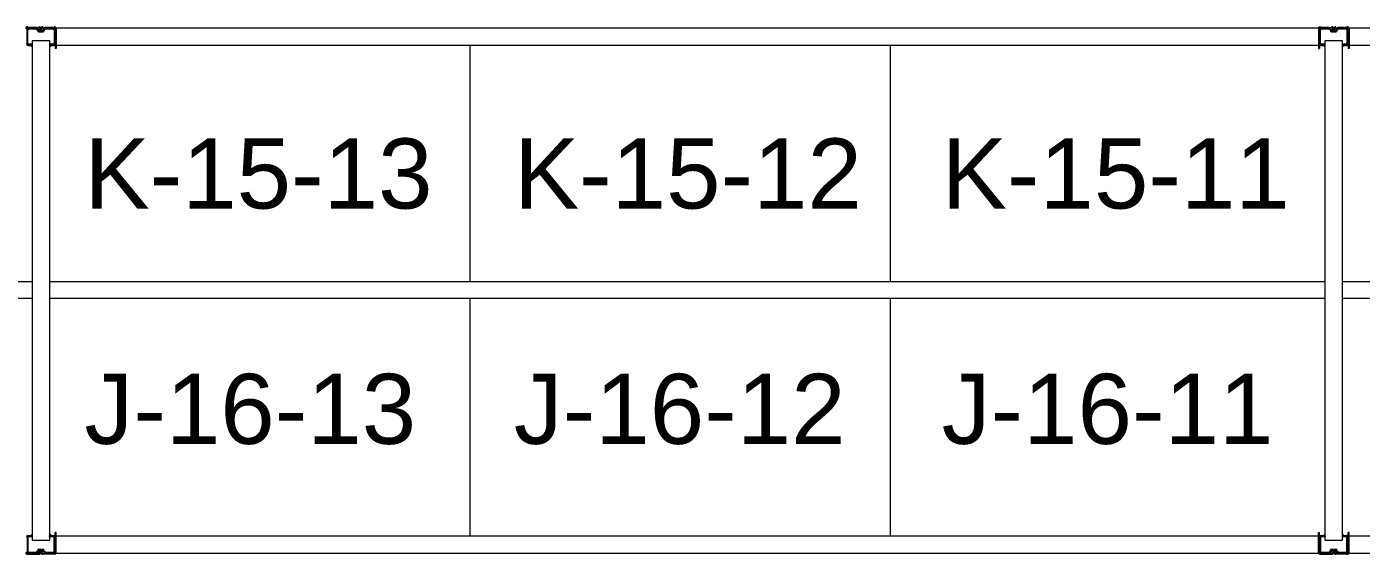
# Model space of a CAD drawing. Header units: inches. Extents: x 2743 to 10591, y -1604 to 5792.
# Drawn here: x 3565.3 to 3717.7, y 4457.9 to 4518.1 of the extents above; entities that cross this region are included whole.
import ezdxf

# ---------------------------------------------------------------- set-up
doc = ezdxf.new("R2010")
doc.units = ezdxf.units.IN
doc.header["$LTSCALE"] = 0.1875
doc.header["$MEASUREMENT"] = 0
for name, color, linetype, lineweight in [('22 Dimension', 7, 'Continuous', 5), ('32 Echelle', 160, 'Continuous', 15), ('33 Poutre', 30, 'Continuous', 15)]:
    doc.layers.add(name, color=color, linetype=linetype, lineweight=lineweight)
doc.styles.add('arial', font='')
doc.styles.get('arial').set_extended_font_data('Arial')

msp = doc.modelspace()

# ---------------------------------------------------------------- hatches: boundary and pattern name
at = {"layer": '32 Echelle'}
for points in [[(3565.95882, 4515.81503), (3565.95882, 4516.00253), (3565.77132, 4516.00253)], [(3565.95882, 4515.81503), (3565.95882, 4516.00253), (3565.77132, 4516.00253)], [(3567.95882, 4515.81503), (3567.95882, 4516.00253), (3568.14632, 4516.00253)], [(3567.95882, 4515.81503), (3567.95882, 4516.00253), (3568.14632, 4516.00253)], [(3713.58382, 4515.81503), (3713.58382, 4516.00253), (3713.39632, 4516.00253)], [(3713.58382, 4515.81503), (3713.58382, 4516.00253), (3713.39632, 4516.00253)], [(3715.58382, 4515.81503), (3715.58382, 4516.00253), (3715.77132, 4516.00253)], [(3715.58382, 4515.81503), (3715.58382, 4516.00253), (3715.77132, 4516.00253)], [(3565.95882, 4460.19003), (3565.95882, 4460.00253), (3565.77132, 4460.00253)], [(3565.95882, 4460.19003), (3565.95882, 4460.00253), (3565.77132, 4460.00253)], [(3567.95882, 4460.19003), (3567.95882, 4460.00253), (3568.14632, 4460.00253)], [(3567.95882, 4460.19003), (3567.95882, 4460.00253), (3568.14632, 4460.00253)], [(3713.58382, 4460.19003), (3713.58382, 4460.00253), (3713.39632, 4460.00253)], [(3713.58382, 4460.19003), (3713.58382, 4460.00253), (3713.39632, 4460.00253)], [(3715.58382, 4460.19003), (3715.58382, 4460.00253), (3715.77132, 4460.00253)], [(3715.58382, 4460.19003), (3715.58382, 4460.00253), (3715.77132, 4460.00253)]]:
    msp.add_hatch(color=256, dxfattribs=at).paths.add_polyline_path(points)

# ---------------------------------------------------------------- linework, layer by layer
at = {"layer": '22 Dimension'}
for p, q in [((3615.95882, 4489.00253), (3615.95882, 4516.00253)), ((3663.95882, 4489.00253), (3663.95882, 4516.00253)), ((3565.95882, 4489.00253), (3420.33382, 4489.00253)), ((3713.58382, 4489.00253), (3567.95882, 4489.00253)), ((3861.20882, 4489.00253), (3715.58382, 4489.00253)), ((3565.95882, 4487.08616), (3420.33382, 4487.08616)), ((3713.58382, 4487.08616), (3567.95882, 4487.08616)), ((3615.95882, 4460.00253), (3615.95882, 4487.08616)), ((3663.95882, 4460.00253), (3663.95882, 4487.08616)), ((3861.20882, 4487.08616), (3715.58382, 4487.08616))]:
    msp.add_line(p, q, dxfattribs=at)
at = {"layer": '32 Echelle', "linetype": 'Continuous', "lineweight": 25}
for p, q in [((3565.42386, 4516.18628), (3565.42386, 4517.81878)), ((3565.42386, 4516.18628), (3565.42386, 4517.81878)), ((3566.44645, 4518.00253), (3565.51761, 4518.00253)), ((3566.44645, 4518.00253), (3565.51761, 4518.00253)), ((3565.51761, 4517.91253), (3566.44645, 4517.91253)), ((3565.51761, 4517.91253), (3566.44645, 4517.91253)), ((3566.5361, 4517.84619), (3566.58001, 4517.70256)), ((3566.5361, 4517.84619), (3566.58001, 4517.70256)), ((3566.66608, 4517.72887), (3566.62217, 4517.8725)), ((3566.66608, 4517.72887), (3566.62217, 4517.8725)), ((3567.1619, 4517.66253), (3566.75573, 4517.66253)), ((3567.1619, 4517.66253), (3566.75573, 4517.66253)), ((3566.75573, 4517.57253), (3567.1619, 4517.57253)), ((3566.75573, 4517.57253), (3567.1619, 4517.57253)), ((3567.29547, 4517.8725), (3567.25155, 4517.72887)), ((3567.29547, 4517.8725), (3567.25155, 4517.72887)), ((3567.33762, 4517.70256), (3567.38153, 4517.84619)), ((3567.33762, 4517.70256), (3567.38153, 4517.84619)), ((3568.40002, 4518.00253), (3567.47119, 4518.00253)), ((3568.40002, 4518.00253), (3567.47119, 4518.00253)), ((3567.47119, 4517.91253), (3568.40002, 4517.91253)), ((3567.47119, 4517.91253), (3568.40002, 4517.91253)), ((3568.49377, 4517.81878), (3568.49377, 4516.18628)), ((3568.49377, 4517.81878), (3568.49377, 4516.18628)), ((3568.58377, 4516.18628), (3568.58377, 4517.81878)), ((3568.58377, 4516.18628), (3568.58377, 4517.81878)), ((3712.95886, 4517.81878), (3712.95886, 4516.18628)), ((3712.95886, 4517.81878), (3712.95886, 4516.18628)), ((3713.04886, 4516.18628), (3713.04886, 4517.81878)), ((3713.04886, 4516.18628), (3713.04886, 4517.81878)), ((3714.07145, 4518.00253), (3713.14261, 4518.00253)), ((3714.07145, 4518.00253), (3713.14261, 4518.00253)), ((3713.14261, 4517.91253), (3714.07145, 4517.91253)), ((3713.14261, 4517.91253), (3714.07145, 4517.91253)), ((3714.1611, 4517.84619), (3714.20501, 4517.70256)), ((3714.1611, 4517.84619), (3714.20501, 4517.70256)), ((3714.29108, 4517.72887), (3714.24717, 4517.8725)), ((3714.29108, 4517.72887), (3714.24717, 4517.8725)), ((3714.7869, 4517.66253), (3714.38073, 4517.66253)), ((3714.7869, 4517.66253), (3714.38073, 4517.66253)), ((3714.38073, 4517.57253), (3714.7869, 4517.57253)), ((3714.38073, 4517.57253), (3714.7869, 4517.57253)), ((3714.92047, 4517.8725), (3714.87655, 4517.72887)), ((3714.92047, 4517.8725), (3714.87655, 4517.72887)), ((3714.96262, 4517.70256), (3715.00653, 4517.84619)), ((3714.96262, 4517.70256), (3715.00653, 4517.84619)), ((3716.02502, 4518.00253), (3715.09619, 4518.00253)), ((3716.02502, 4518.00253), (3715.09619, 4518.00253)), ((3715.09619, 4517.91253), (3716.02502, 4517.91253)), ((3715.09619, 4517.91253), (3716.02502, 4517.91253)), ((3716.11877, 4517.81878), (3716.11877, 4516.18628)), ((3716.11877, 4517.81878), (3716.11877, 4516.18628)), ((3716.20877, 4516.18628), (3716.20877, 4517.81878)), ((3716.20877, 4516.18628), (3716.20877, 4517.81878)), ((3565.93386, 4516.09253), (3565.51761, 4516.09253)), ((3565.93386, 4516.09253), (3565.51761, 4516.09253)), ((3565.51761, 4516.00253), (3565.93386, 4516.00253)), ((3565.51761, 4516.00253), (3565.93386, 4516.00253)), ((3565.93386, 4516.00253), (3565.93386, 4516.09253)), ((3565.93386, 4516.00253), (3565.93386, 4516.09253)), ((3568.40002, 4516.09253), (3567.98377, 4516.09253)), ((3567.98377, 4516.09253), (3567.98377, 4516.00253)), ((3568.40002, 4516.09253), (3567.98377, 4516.09253)), ((3567.98377, 4516.09253), (3567.98377, 4516.00253)), ((3567.98377, 4516.00253), (3568.40002, 4516.00253)), ((3567.98377, 4516.00253), (3568.40002, 4516.00253)), ((3713.55886, 4516.09253), (3713.14261, 4516.09253)), ((3713.55886, 4516.09253), (3713.14261, 4516.09253)), ((3713.14261, 4516.00253), (3713.55886, 4516.00253)), ((3713.14261, 4516.00253), (3713.55886, 4516.00253)), ((3713.55886, 4516.00253), (3713.55886, 4516.09253)), ((3713.55886, 4516.00253), (3713.55886, 4516.09253)), ((3716.02502, 4516.09253), (3715.60877, 4516.09253)), ((3715.60877, 4516.09253), (3715.60877, 4516.00253)), ((3716.02502, 4516.09253), (3715.60877, 4516.09253)), ((3715.60877, 4516.09253), (3715.60877, 4516.00253)), ((3715.60877, 4516.00253), (3716.02502, 4516.00253)), ((3715.60877, 4516.00253), (3716.02502, 4516.00253)), ((3565.42386, 4459.81878), (3565.42386, 4458.18628)), ((3565.42386, 4459.81878), (3565.42386, 4458.18628)), ((3565.51761, 4460.00253), (3565.93386, 4460.00253)), ((3565.51761, 4460.00253), (3565.93386, 4460.00253)), ((3565.93386, 4459.91253), (3565.51761, 4459.91253)), ((3565.93386, 4459.91253), (3565.51761, 4459.91253)), ((3565.93386, 4460.00253), (3565.93386, 4459.91253)), ((3565.93386, 4460.00253), (3565.93386, 4459.91253)), ((3567.98377, 4460.00253), (3568.40002, 4460.00253)), ((3567.98377, 4459.91253), (3567.98377, 4460.00253)), ((3567.98377, 4460.00253), (3568.40002, 4460.00253)), ((3567.98377, 4459.91253), (3567.98377, 4460.00253)), ((3568.40002, 4459.91253), (3567.98377, 4459.91253)), ((3568.40002, 4459.91253), (3567.98377, 4459.91253)), ((3568.49377, 4458.18628), (3568.49377, 4459.81878)), ((3568.49377, 4458.18628), (3568.49377, 4459.81878)), ((3568.58377, 4459.81878), (3568.58377, 4458.18628)), ((3568.58377, 4459.81878), (3568.58377, 4458.18628)), ((3712.95886, 4458.18628), (3712.95886, 4459.81878)), ((3712.95886, 4458.18628), (3712.95886, 4459.81878)), ((3713.04886, 4459.81878), (3713.04886, 4458.18628)), ((3713.04886, 4459.81878), (3713.04886, 4458.18628)), ((3713.14261, 4460.00253), (3713.55886, 4460.00253)), ((3713.14261, 4460.00253), (3713.55886, 4460.00253)), ((3713.55886, 4459.91253), (3713.14261, 4459.91253)), ((3713.55886, 4459.91253), (3713.14261, 4459.91253)), ((3713.55886, 4460.00253), (3713.55886, 4459.91253)), ((3713.55886, 4460.00253), (3713.55886, 4459.91253)), ((3715.60877, 4460.00253), (3716.02502, 4460.00253)), ((3715.60877, 4459.91253), (3715.60877, 4460.00253)), ((3715.60877, 4460.00253), (3716.02502, 4460.00253)), ((3715.60877, 4459.91253), (3715.60877, 4460.00253)), ((3716.02502, 4459.91253), (3715.60877, 4459.91253)), ((3716.02502, 4459.91253), (3715.60877, 4459.91253)), ((3716.11877, 4458.18628), (3716.11877, 4459.81878)), ((3716.11877, 4458.18628), (3716.11877, 4459.81878)), ((3716.20877, 4459.81878), (3716.20877, 4458.18628)), ((3716.20877, 4459.81878), (3716.20877, 4458.18628)), ((3565.51761, 4458.09253), (3566.44645, 4458.09253)), ((3565.51761, 4458.09253), (3566.44645, 4458.09253)), ((3566.44645, 4458.00253), (3565.51761, 4458.00253)), ((3566.44645, 4458.00253), (3565.51761, 4458.00253)), ((3566.5361, 4458.15887), (3566.58001, 4458.3025)), ((3566.5361, 4458.15887), (3566.58001, 4458.3025)), ((3566.66608, 4458.27619), (3566.62217, 4458.13256)), ((3566.66608, 4458.27619), (3566.62217, 4458.13256)), ((3566.75573, 4458.43253), (3567.1619, 4458.43253)), ((3566.75573, 4458.43253), (3567.1619, 4458.43253)), ((3567.1619, 4458.34253), (3566.75573, 4458.34253)), ((3567.1619, 4458.34253), (3566.75573, 4458.34253)), ((3567.29547, 4458.13256), (3567.25155, 4458.27619)), ((3567.29547, 4458.13256), (3567.25155, 4458.27619)), ((3567.33762, 4458.3025), (3567.38153, 4458.15887)), ((3567.33762, 4458.3025), (3567.38153, 4458.15887)), ((3567.47119, 4458.09253), (3568.40002, 4458.09253)), ((3567.47119, 4458.09253), (3568.40002, 4458.09253)), ((3568.40002, 4458.00253), (3567.47119, 4458.00253)), ((3568.40002, 4458.00253), (3567.47119, 4458.00253)), ((3713.14261, 4458.09253), (3714.07145, 4458.09253)), ((3713.14261, 4458.09253), (3714.07145, 4458.09253)), ((3714.07145, 4458.00253), (3713.14261, 4458.00253)), ((3714.07145, 4458.00253), (3713.14261, 4458.00253)), ((3714.1611, 4458.15887), (3714.20501, 4458.3025)), ((3714.1611, 4458.15887), (3714.20501, 4458.3025)), ((3714.29108, 4458.27619), (3714.24717, 4458.13256)), ((3714.29108, 4458.27619), (3714.24717, 4458.13256)), ((3714.38073, 4458.43253), (3714.7869, 4458.43253)), ((3714.38073, 4458.43253), (3714.7869, 4458.43253)), ((3714.7869, 4458.34253), (3714.38073, 4458.34253)), ((3714.7869, 4458.34253), (3714.38073, 4458.34253)), ((3714.92047, 4458.13256), (3714.87655, 4458.27619)), ((3714.92047, 4458.13256), (3714.87655, 4458.27619)), ((3714.96262, 4458.3025), (3715.00653, 4458.15887)), ((3714.96262, 4458.3025), (3715.00653, 4458.15887)), ((3715.09619, 4458.09253), (3716.02502, 4458.09253)), ((3715.09619, 4458.09253), (3716.02502, 4458.09253)), ((3716.02502, 4458.00253), (3715.09619, 4458.00253)), ((3716.02502, 4458.00253), (3715.09619, 4458.00253))]:
    msp.add_line(p, q, dxfattribs=at)
at = {"layer": '32 Echelle'}
for p, q in [((3565.95882, 4516.00253), (3565.77132, 4516.00253)), ((3565.95882, 4515.81503), (3565.77132, 4516.00253)), ((3565.95882, 4516.00253), (3565.77132, 4516.00253)), ((3565.95882, 4515.81503), (3565.77132, 4516.00253)), ((3567.95882, 4516.50253), (3565.95882, 4516.50253)), ((3565.95882, 4516.50253), (3565.95882, 4459.50253)), ((3567.95882, 4516.50253), (3565.95882, 4516.50253)), ((3565.95882, 4516.50253), (3565.95882, 4459.50253)), ((3565.95882, 4515.81503), (3565.95882, 4516.00253)), ((3565.95882, 4515.81503), (3565.95882, 4516.00253)), ((3567.95882, 4459.50253), (3567.95882, 4516.50253)), ((3567.95882, 4459.50253), (3567.95882, 4516.50253)), ((3567.95882, 4516.00253), (3568.14632, 4516.00253)), ((3567.95882, 4515.81503), (3567.95882, 4516.00253)), ((3567.95882, 4515.81503), (3568.14632, 4516.00253)), ((3567.95882, 4516.00253), (3568.14632, 4516.00253)), ((3567.95882, 4515.81503), (3567.95882, 4516.00253)), ((3567.95882, 4515.81503), (3568.14632, 4516.00253)), ((3713.58382, 4516.00253), (3713.39632, 4516.00253)), ((3713.58382, 4515.81503), (3713.39632, 4516.00253)), ((3713.58382, 4516.00253), (3713.39632, 4516.00253)), ((3713.58382, 4515.81503), (3713.39632, 4516.00253)), ((3715.58382, 4516.50253), (3713.58382, 4516.50253)), ((3713.58382, 4516.50253), (3713.58382, 4459.50253)), ((3715.58382, 4516.50253), (3713.58382, 4516.50253)), ((3713.58382, 4516.50253), (3713.58382, 4459.50253)), ((3713.58382, 4515.81503), (3713.58382, 4516.00253)), ((3713.58382, 4515.81503), (3713.58382, 4516.00253)), ((3715.58382, 4459.50253), (3715.58382, 4516.50253)), ((3715.58382, 4459.50253), (3715.58382, 4516.50253)), ((3715.58382, 4516.00253), (3715.77132, 4516.00253)), ((3715.58382, 4515.81503), (3715.58382, 4516.00253)), ((3715.58382, 4515.81503), (3715.77132, 4516.00253)), ((3715.58382, 4516.00253), (3715.77132, 4516.00253)), ((3715.58382, 4515.81503), (3715.58382, 4516.00253)), ((3715.58382, 4515.81503), (3715.77132, 4516.00253)), ((3565.95882, 4460.19003), (3565.77132, 4460.00253)), ((3565.95882, 4460.19003), (3565.77132, 4460.00253)), ((3565.95882, 4460.00253), (3565.77132, 4460.00253)), ((3565.95882, 4460.00253), (3565.77132, 4460.00253)), ((3565.95882, 4460.19003), (3565.95882, 4460.00253)), ((3565.95882, 4460.19003), (3565.95882, 4460.00253)), ((3565.95882, 4459.50253), (3567.95882, 4459.50253)), ((3565.95882, 4459.50253), (3567.95882, 4459.50253)), ((3567.95882, 4460.19003), (3567.95882, 4460.00253)), ((3567.95882, 4460.19003), (3568.14632, 4460.00253)), ((3567.95882, 4460.19003), (3567.95882, 4460.00253)), ((3567.95882, 4460.19003), (3568.14632, 4460.00253)), ((3567.95882, 4460.00253), (3568.14632, 4460.00253)), ((3567.95882, 4460.00253), (3568.14632, 4460.00253)), ((3713.58382, 4460.19003), (3713.39632, 4460.00253)), ((3713.58382, 4460.19003), (3713.39632, 4460.00253)), ((3713.58382, 4460.00253), (3713.39632, 4460.00253)), ((3713.58382, 4460.00253), (3713.39632, 4460.00253)), ((3713.58382, 4460.19003), (3713.58382, 4460.00253)), ((3713.58382, 4460.19003), (3713.58382, 4460.00253)), ((3713.58382, 4459.50253), (3715.58382, 4459.50253)), ((3713.58382, 4459.50253), (3715.58382, 4459.50253)), ((3715.58382, 4460.19003), (3715.58382, 4460.00253)), ((3715.58382, 4460.19003), (3715.77132, 4460.00253)), ((3715.58382, 4460.19003), (3715.58382, 4460.00253)), ((3715.58382, 4460.19003), (3715.77132, 4460.00253)), ((3715.58382, 4460.00253), (3715.77132, 4460.00253)), ((3715.58382, 4460.00253), (3715.77132, 4460.00253))]:
    msp.add_line(p, q, dxfattribs=at)
at = {"layer": '32 Echelle', "linetype": 'Continuous', "lineweight": 25}
for centre, radius, start, end in [((3565.51761, 4517.81878), 0.18375, 90, 180), ((3565.51761, 4517.81878), 0.18375, 90, 180), ((3565.51761, 4517.81878), 0.09375, 90, 180), ((3565.51761, 4517.81878), 0.09375, 90, 180), ((3566.44645, 4517.81878), 0.18375, 17, 90), ((3566.44645, 4517.81878), 0.18375, 17, 90), ((3566.44645, 4517.81878), 0.09375, 17, 90), ((3566.44645, 4517.81878), 0.09375, 17, 90), ((3566.75573, 4517.75628), 0.18375, 197, 270), ((3566.75573, 4517.75628), 0.18375, 197, 270), ((3566.75573, 4517.75628), 0.09375, 197, 270), ((3566.75573, 4517.75628), 0.09375, 197, 270), ((3567.1619, 4517.75628), 0.09375, 270, 343), ((3567.1619, 4517.75628), 0.09375, 270, 343), ((3567.1619, 4517.75628), 0.18375, 270, 343), ((3567.1619, 4517.75628), 0.18375, 270, 343), ((3567.47119, 4517.81878), 0.18375, 90, 163), ((3567.47119, 4517.81878), 0.18375, 90, 163), ((3567.47119, 4517.81878), 0.09375, 90, 163), ((3567.47119, 4517.81878), 0.09375, 90, 163), ((3568.40002, 4517.81878), 0.18375, 0, 90), ((3568.40002, 4517.81878), 0.18375, 0, 90), ((3568.40002, 4517.81878), 0.09375, 0, 90), ((3568.40002, 4517.81878), 0.09375, 0, 90), ((3713.14261, 4517.81878), 0.18375, 90, 180), ((3713.14261, 4517.81878), 0.18375, 90, 180), ((3713.14261, 4517.81878), 0.09375, 90, 180), ((3713.14261, 4517.81878), 0.09375, 90, 180), ((3714.07145, 4517.81878), 0.18375, 17, 90), ((3714.07145, 4517.81878), 0.18375, 17, 90), ((3714.07145, 4517.81878), 0.09375, 17, 90), ((3714.07145, 4517.81878), 0.09375, 17, 90), ((3714.38073, 4517.75628), 0.18375, 197, 270), ((3714.38073, 4517.75628), 0.18375, 197, 270), ((3714.38073, 4517.75628), 0.09375, 197, 270), ((3714.38073, 4517.75628), 0.09375, 197, 270), ((3714.7869, 4517.75628), 0.09375, 270, 343), ((3714.7869, 4517.75628), 0.09375, 270, 343), ((3714.7869, 4517.75628), 0.18375, 270, 343), ((3714.7869, 4517.75628), 0.18375, 270, 343), ((3715.09619, 4517.81878), 0.18375, 90, 163), ((3715.09619, 4517.81878), 0.18375, 90, 163), ((3715.09619, 4517.81878), 0.09375, 90, 163), ((3715.09619, 4517.81878), 0.09375, 90, 163), ((3716.02502, 4517.81878), 0.18375, 0, 90), ((3716.02502, 4517.81878), 0.18375, 0, 90), ((3716.02502, 4517.81878), 0.09375, 0, 90), ((3716.02502, 4517.81878), 0.09375, 0, 90), ((3565.51761, 4516.18628), 0.18375, 180, 270), ((3565.51761, 4516.18628), 0.18375, 180, 270), ((3565.51761, 4516.18628), 0.09375, 180, 270), ((3565.51761, 4516.18628), 0.09375, 180, 270), ((3568.40002, 4516.18628), 0.09375, 270, 0), ((3568.40002, 4516.18628), 0.18375, 270, 0), ((3568.40002, 4516.18628), 0.09375, 270, 0), ((3568.40002, 4516.18628), 0.18375, 270, 0), ((3713.14261, 4516.18628), 0.18375, 180, 270), ((3713.14261, 4516.18628), 0.18375, 180, 270), ((3713.14261, 4516.18628), 0.09375, 180, 270), ((3713.14261, 4516.18628), 0.09375, 180, 270), ((3716.02502, 4516.18628), 0.09375, 270, 0), ((3716.02502, 4516.18628), 0.18375, 270, 0), ((3716.02502, 4516.18628), 0.09375, 270, 0), ((3716.02502, 4516.18628), 0.18375, 270, 0), ((3565.51761, 4459.81878), 0.18375, 90, 180), ((3565.51761, 4459.81878), 0.18375, 90, 180), ((3565.51761, 4459.81878), 0.09375, 90, 180), ((3565.51761, 4459.81878), 0.09375, 90, 180), ((3568.40002, 4459.81878), 0.18375, 0, 90), ((3568.40002, 4459.81878), 0.18375, 0, 90), ((3568.40002, 4459.81878), 0.09375, 0, 90), ((3568.40002, 4459.81878), 0.09375, 0, 90), ((3713.14261, 4459.81878), 0.18375, 90, 180), ((3713.14261, 4459.81878), 0.18375, 90, 180), ((3713.14261, 4459.81878), 0.09375, 90, 180), ((3713.14261, 4459.81878), 0.09375, 90, 180), ((3716.02502, 4459.81878), 0.18375, 0, 90), ((3716.02502, 4459.81878), 0.18375, 0, 90), ((3716.02502, 4459.81878), 0.09375, 0, 90), ((3716.02502, 4459.81878), 0.09375, 0, 90), ((3565.51761, 4458.18628), 0.18375, 180, 270), ((3565.51761, 4458.18628), 0.18375, 180, 270), ((3565.51761, 4458.18628), 0.09375, 180, 270), ((3565.51761, 4458.18628), 0.09375, 180, 270), ((3566.44645, 4458.18628), 0.09375, 270, 343), ((3566.44645, 4458.18628), 0.09375, 270, 343), ((3566.44645, 4458.18628), 0.18375, 270, 343), ((3566.44645, 4458.18628), 0.18375, 270, 343), ((3566.75573, 4458.24878), 0.18375, 90, 163), ((3566.75573, 4458.24878), 0.18375, 90, 163), ((3566.75573, 4458.24878), 0.09375, 90, 163), ((3566.75573, 4458.24878), 0.09375, 90, 163), ((3567.1619, 4458.24878), 0.18375, 17, 90), ((3567.1619, 4458.24878), 0.18375, 17, 90), ((3567.1619, 4458.24878), 0.09375, 17, 90), ((3567.1619, 4458.24878), 0.09375, 17, 90), ((3567.47119, 4458.18628), 0.18375, 197, 270), ((3567.47119, 4458.18628), 0.18375, 197, 270), ((3567.47119, 4458.18628), 0.09375, 197, 270), ((3567.47119, 4458.18628), 0.09375, 197, 270), ((3568.40002, 4458.18628), 0.09375, 270, 0), ((3568.40002, 4458.18628), 0.18375, 270, 0), ((3568.40002, 4458.18628), 0.09375, 270, 0), ((3568.40002, 4458.18628), 0.18375, 270, 0), ((3713.14261, 4458.18628), 0.18375, 180, 270), ((3713.14261, 4458.18628), 0.18375, 180, 270), ((3713.14261, 4458.18628), 0.09375, 180, 270), ((3713.14261, 4458.18628), 0.09375, 180, 270), ((3714.07145, 4458.18628), 0.09375, 270, 343), ((3714.07145, 4458.18628), 0.09375, 270, 343), ((3714.07145, 4458.18628), 0.18375, 270, 343), ((3714.07145, 4458.18628), 0.18375, 270, 343), ((3714.38073, 4458.24878), 0.18375, 90, 163), ((3714.38073, 4458.24878), 0.18375, 90, 163), ((3714.38073, 4458.24878), 0.09375, 90, 163), ((3714.38073, 4458.24878), 0.09375, 90, 163), ((3714.7869, 4458.24878), 0.18375, 17, 90), ((3714.7869, 4458.24878), 0.18375, 17, 90), ((3714.7869, 4458.24878), 0.09375, 17, 90), ((3714.7869, 4458.24878), 0.09375, 17, 90), ((3715.09619, 4458.18628), 0.18375, 197, 270), ((3715.09619, 4458.18628), 0.18375, 197, 270), ((3715.09619, 4458.18628), 0.09375, 197, 270), ((3715.09619, 4458.18628), 0.09375, 197, 270), ((3716.02502, 4458.18628), 0.09375, 270, 0), ((3716.02502, 4458.18628), 0.18375, 270, 0), ((3716.02502, 4458.18628), 0.09375, 270, 0), ((3716.02502, 4458.18628), 0.18375, 270, 0)]:
    msp.add_arc(centre, radius, start, end, dxfattribs=at)
at = {"layer": '33 Poutre'}
for p, q in [((3566.71482, 4518.00253), (3565.45282, 4518.00253)), ((3566.83982, 4517.66253), (3566.83982, 4517.87753)), ((3566.83982, 4517.66253), (3566.95882, 4517.66253)), ((3566.95882, 4517.66253), (3566.95882, 4517.87753)), ((3566.95882, 4517.66253), (3566.95882, 4517.87753)), ((3567.07782, 4517.66253), (3566.95882, 4517.66253)), ((3567.07782, 4517.66253), (3567.07782, 4517.87753)), ((3567.20282, 4518.00253), (3568.46482, 4518.00253)), ((3568.58982, 4517.87753), (3568.58982, 4515.62153)), ((3568.70882, 4518.00253), (3712.83382, 4518.00253)), ((3568.70882, 4518.00253), (3568.70882, 4516.00253)), ((3568.70882, 4517.87753), (3568.70882, 4515.62153)), ((3712.83382, 4518.00253), (3712.83382, 4516.00253)), ((3712.83382, 4517.87753), (3712.83382, 4515.62153)), ((3712.95282, 4517.87753), (3712.95282, 4515.62153)), ((3714.33982, 4518.00253), (3713.07782, 4518.00253)), ((3714.46482, 4517.66253), (3714.46482, 4517.87753)), ((3714.46482, 4517.66253), (3714.58382, 4517.66253)), ((3714.58382, 4517.66253), (3714.58382, 4517.87753)), ((3714.58382, 4517.66253), (3714.58382, 4517.87753)), ((3714.70282, 4517.66253), (3714.58382, 4517.66253)), ((3714.70282, 4517.66253), (3714.70282, 4517.87753)), ((3714.82782, 4518.00253), (3716.08982, 4518.00253)), ((3716.21482, 4517.87753), (3716.21482, 4515.62153)), ((3716.33382, 4518.00253), (3860.45882, 4518.00253)), ((3716.33382, 4518.00253), (3716.33382, 4516.00253)), ((3716.33382, 4517.87753), (3716.33382, 4515.62153)), ((3568.70882, 4515.62153), (3568.58982, 4515.62153)), ((3568.70882, 4516.00253), (3712.83382, 4516.00253)), ((3712.83382, 4515.62153), (3712.95282, 4515.62153)), ((3716.33382, 4515.62153), (3716.21482, 4515.62153)), ((3716.33382, 4516.00253), (3860.45882, 4516.00253)), ((3568.70882, 4460.38353), (3568.58982, 4460.38353)), ((3568.58982, 4458.12753), (3568.58982, 4460.38353)), ((3568.70882, 4458.12753), (3568.70882, 4460.38353)), ((3568.70882, 4460.00253), (3712.83382, 4460.00253)), ((3568.70882, 4458.00253), (3568.70882, 4460.00253)), ((3712.83382, 4458.12753), (3712.83382, 4460.38353)), ((3712.83382, 4460.38353), (3712.95282, 4460.38353)), ((3712.83382, 4458.00253), (3712.83382, 4460.00253)), ((3712.95282, 4458.12753), (3712.95282, 4460.38353)), ((3716.33382, 4460.38353), (3716.21482, 4460.38353)), ((3716.21482, 4458.12753), (3716.21482, 4460.38353)), ((3716.33382, 4458.12753), (3716.33382, 4460.38353)), ((3716.33382, 4460.00253), (3860.45882, 4460.00253)), ((3716.33382, 4458.00253), (3716.33382, 4460.00253)), ((3566.71482, 4458.00253), (3565.45282, 4458.00253)), ((3565.45282, 4457.88353), (3566.71482, 4457.88353)), ((3566.83982, 4458.34253), (3566.83982, 4458.12753)), ((3566.83982, 4458.34253), (3566.95882, 4458.34253)), ((3566.95882, 4458.34253), (3566.95882, 4458.12753)), ((3566.95882, 4458.34253), (3566.95882, 4458.12753)), ((3567.07782, 4458.34253), (3566.95882, 4458.34253)), ((3567.07782, 4458.34253), (3567.07782, 4458.12753)), ((3567.20282, 4458.00253), (3568.46482, 4458.00253)), ((3568.46482, 4457.88353), (3567.20282, 4457.88353)), ((3568.70882, 4458.00253), (3712.83382, 4458.00253)), ((3714.33982, 4458.00253), (3713.07782, 4458.00253)), ((3713.07782, 4457.88353), (3714.33982, 4457.88353)), ((3714.46482, 4458.34253), (3714.46482, 4458.12753)), ((3714.46482, 4458.34253), (3714.58382, 4458.34253)), ((3714.58382, 4458.34253), (3714.58382, 4458.12753)), ((3714.58382, 4458.34253), (3714.58382, 4458.12753)), ((3714.70282, 4458.34253), (3714.58382, 4458.34253)), ((3714.70282, 4458.34253), (3714.70282, 4458.12753)), ((3714.82782, 4458.00253), (3716.08982, 4458.00253)), ((3716.08982, 4457.88353), (3714.82782, 4457.88353)), ((3716.33382, 4458.00253), (3860.45882, 4458.00253))]:
    msp.add_line(p, q, dxfattribs=at)
for centre, radius, start, end in [((3565.45282, 4517.87753), 0.244, 90, 180), ((3565.45282, 4517.87753), 0.125, 90, 180), ((3566.71482, 4517.87753), 0.244, 0, 90), ((3566.71482, 4517.87753), 0.125, 0, 90), ((3567.20282, 4517.87753), 0.244, 90, 180), ((3567.20282, 4517.87753), 0.125, 90, 180), ((3568.46482, 4517.87753), 0.244, 0, 90), ((3568.46482, 4517.87753), 0.125, 0, 90), ((3713.07782, 4517.87753), 0.244, 90, 180), ((3713.07782, 4517.87753), 0.125, 90, 180), ((3714.33982, 4517.87753), 0.244, 0, 90), ((3714.33982, 4517.87753), 0.125, 0, 90), ((3714.82782, 4517.87753), 0.244, 90, 180), ((3714.82782, 4517.87753), 0.125, 90, 180), ((3716.08982, 4517.87753), 0.244, 0, 90), ((3716.08982, 4517.87753), 0.125, 0, 90), ((3565.45282, 4458.12753), 0.244, 180, 270), ((3565.45282, 4458.12753), 0.125, 180, 270), ((3566.71482, 4458.12753), 0.125, 270, 0), ((3566.71482, 4458.12753), 0.244, 270, 0), ((3567.20282, 4458.12753), 0.244, 180, 270), ((3567.20282, 4458.12753), 0.125, 180, 270), ((3568.46482, 4458.12753), 0.244, 270, 0), ((3568.46482, 4458.12753), 0.125, 270, 0), ((3713.07782, 4458.12753), 0.244, 180, 270), ((3713.07782, 4458.12753), 0.125, 180, 270), ((3714.33982, 4458.12753), 0.125, 270, 0), ((3714.33982, 4458.12753), 0.244, 270, 0), ((3714.82782, 4458.12753), 0.244, 180, 270), ((3714.82782, 4458.12753), 0.125, 180, 270), ((3716.08982, 4458.12753), 0.244, 270, 0), ((3716.08982, 4458.12753), 0.125, 270, 0)]:
    msp.add_arc(centre, radius, start, end, dxfattribs=at)

# ---------------------------------------------------------------- texts
at = {"layer": '22 Dimension', "char_height": 8, "attachment_point": 1, "style": 'arial'}
for s, insert in [('{\\fArial Unicode MS|b0|i0|c0|p2;\\C8;K-15-13}', (3571.91895, 4505.36192)), ('{\\fArial Unicode MS|b0|i0|c0|p2;\\C8;K-15-12}', (3620.95972, 4505.36192)), ('{\\fArial Unicode MS|b0|i0|c0|p2;\\C8;K-15-11}', (3669.81252, 4505.36192)), ('{\\fArial Unicode MS|b0|i0|c0|p2;\\C8;J-16-13}', (3571.91895, 4478.48938)), ('{\\fArial Unicode MS|b0|i0|c0|p2;\\C8;J-16-12}', (3620.95972, 4478.48938)), ('{\\fArial Unicode MS|b0|i0|c0|p2;\\C8;J-16-11}', (3669.81252, 4478.48938))]:
    msp.add_mtext_dynamic_manual_height_columns(s, width=68.8901007, gutter_width=5, heights=[0], dxfattribs=dict(at, insert=insert))

doc.saveas('drawing.dxf')
